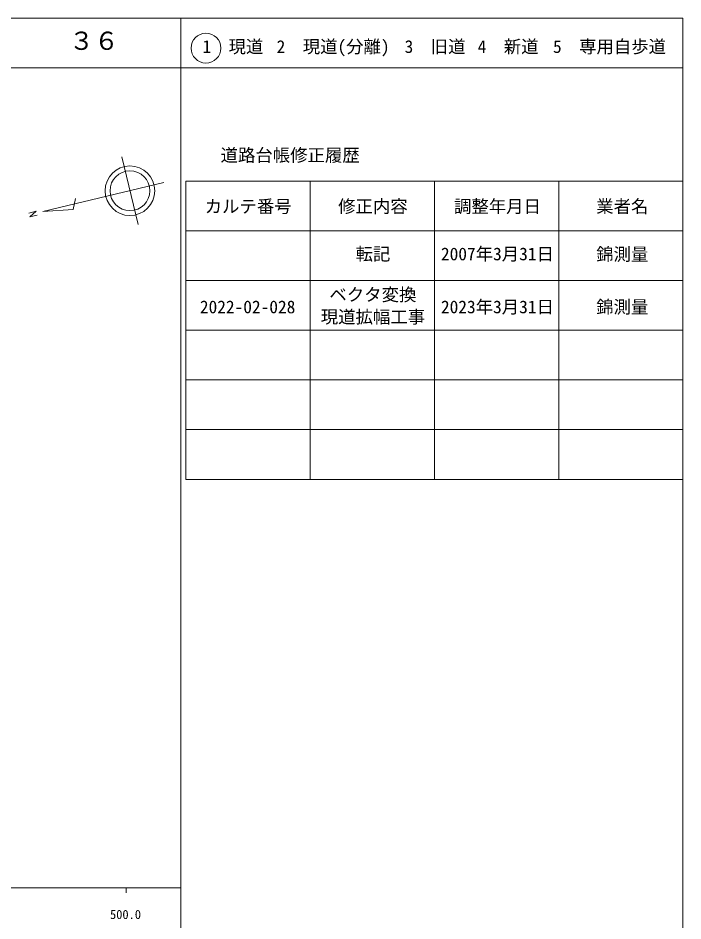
# Model space of a CAD drawing. Units: millimetres, scale not verified. Extents: x 40000 to 680000, y 20000 to 380000.
# Drawn here: x 546216 to 680000, y 198357 to 380000 of the extents above; entities that cross this region are included whole.
import ezdxf
from ezdxf.enums import TextEntityAlignment as Align

# ---------------------------------------------------------------- set-up
doc = ezdxf.new("R2010")
doc.units = ezdxf.units.MM
doc.header["$LTSCALE"] = 1000
for name, color, linetype, lineweight in [('M-BMK-SRVR', 3, 'Continuous', 13), ('M-TTL', 2, 'Continuous', 13), ('M-TTL-BAND', 7, 'Continuous', 13), ('M-TTL-FRAM', 2, 'Continuous', 13), ('M-TTL-LINE', 7, 'Continuous', 13), ('M-TTL-TXT', 7, 'Continuous', 13)]:
    doc.layers.add(name, color=color, linetype=linetype, lineweight=lineweight)
doc.styles.add('ＭＳ ゴシック', font='')
doc.styles.get('ＭＳ ゴシック').set_extended_font_data('MS Gothic')

msp = doc.modelspace()

# ---------------------------------------------------------------- linework, layer by layer
at = {"layer": 'M-BMK-SRVR'}
for p, q in [((567099, 352070), (570361, 338455)), ((551225, 341068), (575537, 346893)), ((557293, 341494), (557800, 343672)), ((551225, 341068), (557293, 341494)), ((549879, 341121), (548375, 340752)), ((548561, 339981), (549879, 341121)), ((550062, 340341), (548561, 339981))]:
    msp.add_line(p, q, dxfattribs=at)
for radius in [5000, 4000]:
    msp.add_circle((568730, 345262), radius, dxfattribs=at)
at = {"layer": 'M-TTL'}
for p, q in [((680000, 380000), (40000, 380000)), ((680000, 20000), (680000, 380000))]:
    msp.add_line(p, q, dxfattribs=at)
at = {"layer": 'M-TTL-BAND'}
for p, q in [((579000, 20000), (579000, 370000)), ((40000, 205000), (579000, 205000)), ((568000, 205000), (568000, 204000))]:
    msp.add_line(p, q, dxfattribs=at)
at = {"layer": 'M-TTL-FRAM'}
for p, q in [((580000, 347197), (580000, 287197)), ((580000, 347197), (680000, 347197)), ((580000, 287197), (680000, 287197))]:
    msp.add_line(p, q, dxfattribs=at)
at = {"layer": 'M-TTL-LINE'}
for p, q in [((579000, 380000), (579000, 370000)), ((40000, 370000), (680000, 370000)), ((605000, 347197), (605000, 287197)), ((630000, 347197), (630000, 287197)), ((655000, 347197), (655000, 287197)), ((580000, 337197), (680000, 337197)), ((580000, 327197), (680000, 327197)), ((580000, 317197), (680000, 317197)), ((580000, 307197), (680000, 307197)), ((580000, 297197), (680000, 297197))]:
    msp.add_line(p, q, dxfattribs=at)
at = {"layer": 'M-TTL-TXT'}
msp.add_circle((584031, 373958), 3000, dxfattribs=at)

# ---------------------------------------------------------------- texts
at = {"layer": 'M-TTL-BAND', "style": 'ＭＳ ゴシック'}
msp.add_text('500.0', height=1833, dxfattribs=at).set_placement((564719, 198195), align=Align.BOTTOM_LEFT)
at = {"layer": 'M-TTL-TXT', "style": 'ＭＳ ゴシック'}
for s, height, p in [('３６', 3666, (556497, 372500)), ('1\u3000現道', 2566, (583323, 372208)), ('2\u3000現道(分離)', 2566, (598244, 372208)), ('3\u3000旧道', 2566, (623996, 372208)), ('4\u3000新道', 2566, (638699, 372208)), ('5\u3000専用自歩道', 2566, (653853, 372208)), ('道路台帳修正履歴', 2566, (586968, 350363)), ('カルテ番号', 2566, (583771, 340063)), ('修正内容', 2566, (610616, 340063)), ('調整年月日', 2566, (633937, 340063)), ('業者名', 2566, (662541, 340063)), ('転記', 2566, (614116, 330495)), ('2007年3月31日', 2566, (631312, 330495)), ('錦測量', 2566, (662541, 330439)), ('ベクタ変換', 2566, (608866, 322315)), ('2023年3月31日', 2566, (631312, 319837)), ('錦測量', 2566, (662541, 319837)), ('2022-02-028', 2566, (582809, 319837)), ('現道拡幅工事', 2566, (607116, 317838))]:
    msp.add_text(s, height=height, dxfattribs=at).set_placement(p, align=Align.BOTTOM_LEFT)

doc.saveas('drawing.dxf')
